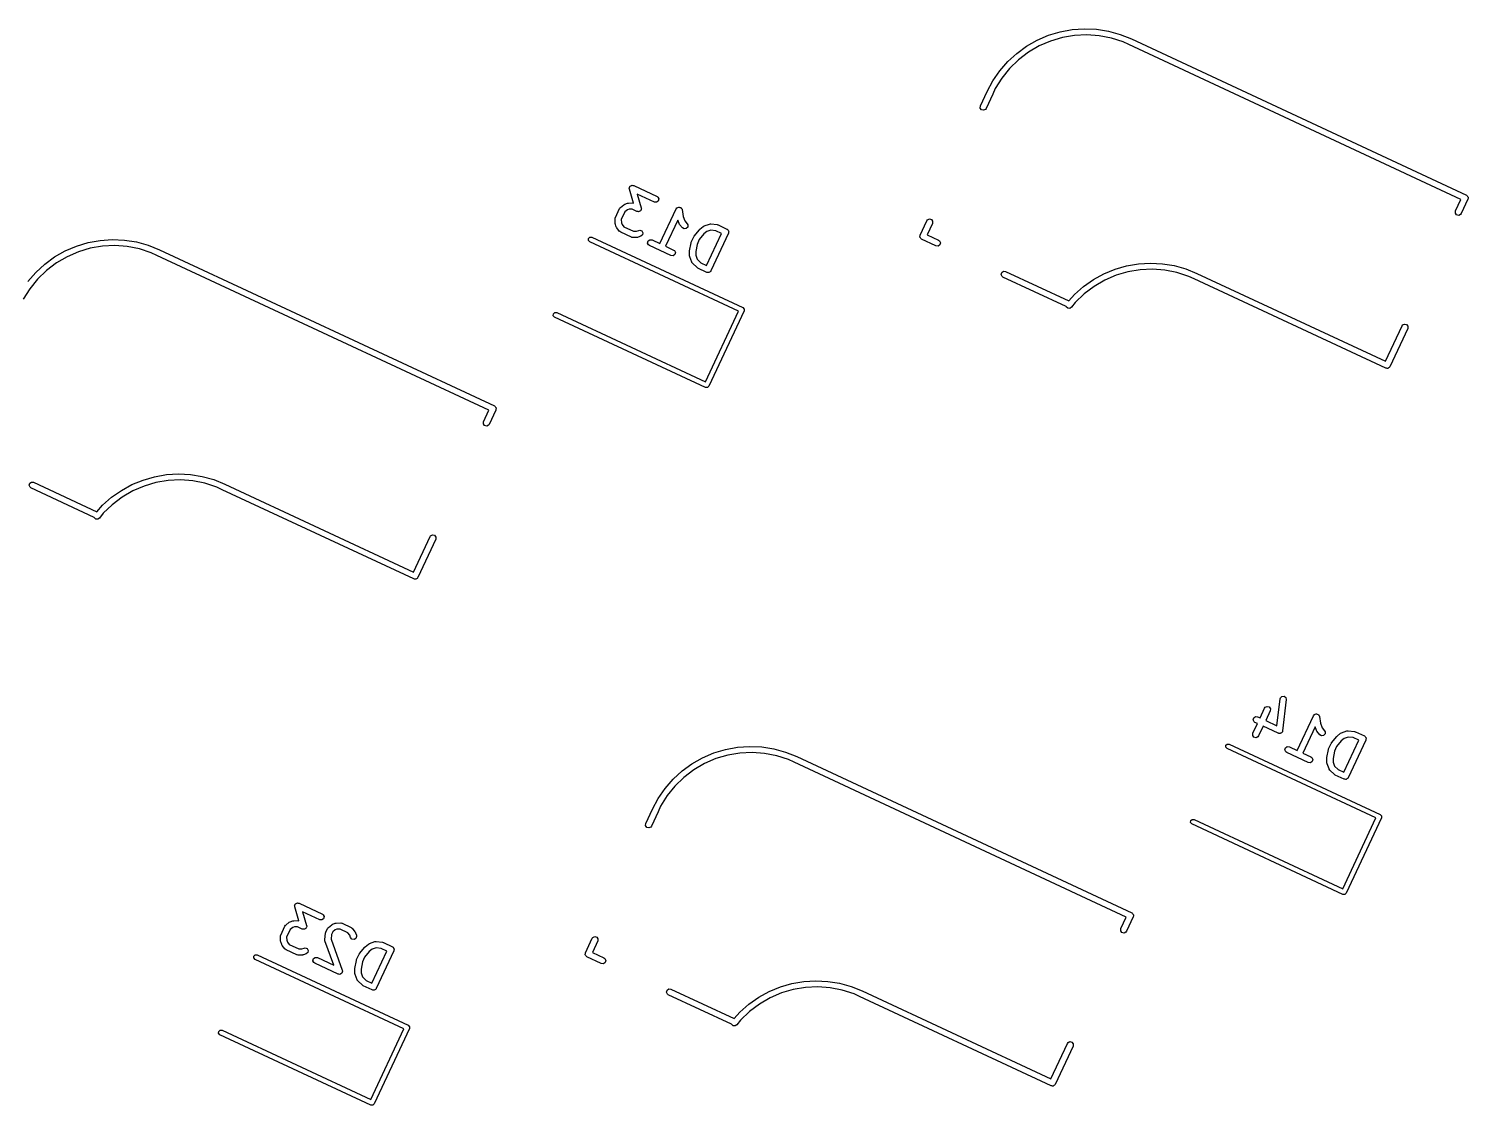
# Model space of a CAD drawing. Extents: x 22 to 260, y -160 to -44.
# Drawn here: x 65.48 to 100.11, y -106.81 to -80.92 of the extents above; entities that cross this region are included whole.
import ezdxf

# ---------------------------------------------------------------- set-up
doc = ezdxf.new("R2010")
doc.units = 0
doc.layers.add('BLACK', color=7, linetype='CONTINUOUS')

msp = doc.modelspace()

# ---------------------------------------------------------------- linework, layer by layer
at = {"layer": 'BLACK', "linetype": 'CONTINUOUS'}
for p, q in [((90.0061, -81.0738), (90.2869, -80.9891)), ((90.2869, -80.9891), (90.5753, -80.9364)), ((90.5753, -80.9364), (90.8679, -80.9163)), ((90.8679, -80.9163), (91.1609, -80.9291)), ((91.1609, -80.9291), (91.4506, -80.9746)), ((91.4506, -80.9746), (91.7334, -81.0523)), ((89.2447, -81.5071), (89.4817, -81.3345)), ((89.4817, -81.3345), (89.7366, -81.1894)), ((89.7823, -81.3293), (89.5251, -81.4801)), ((89.7366, -81.1894), (90.0061, -81.0738)), ((90.0559, -81.2105), (89.7823, -81.3293)), ((90.3418, -81.1257), (90.0559, -81.2105)), ((90.6358, -81.0758), (90.3418, -81.1257)), ((90.9337, -81.0618), (90.6358, -81.0758)), ((91.2311, -81.0838), (90.9337, -81.0618)), ((91.5236, -81.1415), (91.2311, -81.0838)), ((91.8071, -81.2341), (91.5236, -81.1415)), ((91.7334, -81.0523), (92.0057, -81.1611)), ((91.9422, -81.2971), (91.8071, -81.2341)), ((91.9423, -81.2971), (91.9422, -81.2971)), ((99.9314, -85.0225), (91.9423, -81.2971)), ((91.9423, -81.2971), (91.9423, -81.2971)), ((91.9423, -81.2971), (91.9423, -81.2971)), ((92.0057, -81.1611), (92.0057, -81.1611)), ((92.0057, -81.1611), (92.0057, -81.1611)), ((92.0057, -81.1611), (100.063, -84.9182)), ((88.8358, -81.9263), (89.0285, -81.7052)), ((89.0285, -81.7052), (89.2447, -81.5071)), ((89.2879, -81.6609), (89.0742, -81.8689)), ((89.5251, -81.4801), (89.2879, -81.6609)), ((88.6691, -82.1676), (88.8358, -81.9263)), ((89.0742, -81.8689), (88.8872, -82.1011)), ((88.5305, -82.426), (88.6691, -82.1676)), ((88.7295, -82.3542), (88.6665, -82.4894)), ((88.8872, -82.1011), (88.7295, -82.3542)), ((88.3695, -82.7713), (88.5305, -82.426)), ((88.6665, -82.4894), (88.5054, -82.8347)), ((88.5305, -82.426), (88.5305, -82.426)), ((88.6665, -82.4894), (88.6665, -82.4894)), ((88.365, -82.8224), (88.3695, -82.7713)), ((88.3944, -82.8644), (88.365, -82.8224)), ((88.444, -82.8777), (88.3944, -82.8644)), ((88.4905, -82.856), (88.444, -82.8777)), ((88.5054, -82.8347), (88.4905, -82.856)), ((79.9236, -84.7511), (79.9318, -84.7326)), ((79.9246, -84.7597), (79.9236, -84.7511)), ((79.9237, -84.7627), (79.9246, -84.7597)), ((79.9252, -84.7658), (79.9237, -84.7627)), ((79.9264, -84.777), (79.9252, -84.7658)), ((80.0228, -85.1091), (79.9264, -84.777)), ((79.9318, -84.7326), (79.937, -84.7131)), ((79.937, -84.7131), (79.9419, -84.7097)), ((79.9419, -84.7097), (79.9443, -84.7042)), ((79.9443, -84.7042), (79.9625, -84.6953)), ((79.9625, -84.6953), (79.9791, -84.6837)), ((79.9791, -84.6837), (79.985, -84.6842)), ((79.985, -84.6842), (79.9904, -84.6816)), ((79.9904, -84.6816), (80.01, -84.6864)), ((80.01, -84.6864), (80.0302, -84.6882)), ((80.0302, -84.6882), (80.5912, -84.9498)), ((79.7103, -85.2153), (79.7938, -85.1491)), ((79.7938, -85.1491), (79.8135, -85.1384)), ((79.8135, -85.1384), (79.8147, -85.1373)), ((79.8147, -85.1373), (79.878, -85.1143)), ((79.878, -85.1143), (79.9001, -85.1104)), ((79.9001, -85.1104), (79.9016, -85.1098)), ((79.9016, -85.1098), (80.008, -85.1069)), ((80.008, -85.1069), (80.0228, -85.1091)), ((80.5278, -85.0857), (80.1166, -84.8939)), ((80.1166, -84.8939), (80.2116, -85.2214)), ((80.5789, -85.0902), (80.5278, -85.0857)), ((80.6209, -85.0608), (80.5789, -85.0902)), ((80.5912, -84.9498), (80.6125, -84.9647)), ((80.6125, -84.9647), (80.6342, -85.0112)), ((80.6342, -85.0112), (80.6209, -85.0608)), ((99.802, -85.2998), (99.9314, -85.0225)), ((100.099, -85.0179), (99.938, -85.3632)), ((100.063, -84.9182), (100.071, -84.9239)), ((100.071, -84.9239), (100.074, -84.9248)), ((100.074, -84.9248), (100.076, -84.9275)), ((100.076, -84.9275), (100.084, -84.9332)), ((100.084, -84.9332), (100.092, -84.9508)), ((100.092, -84.9508), (100.103, -84.9668)), ((100.101, -84.9985), (100.099, -85.0179)), ((100.106, -84.9797), (100.101, -84.9985)), ((100.103, -84.9668), (100.103, -84.9735)), ((100.103, -84.9735), (100.106, -84.9797)), ((79.5814, -85.4919), (79.5852, -85.4661)), ((79.5843, -85.5983), (79.5814, -85.4919)), ((79.5852, -85.4661), (79.588, -85.4626)), ((79.588, -85.4626), (79.5884, -85.4581)), ((79.5884, -85.4581), (79.689, -85.2423)), ((79.689, -85.2423), (79.7039, -85.221)), ((79.7039, -85.221), (79.708, -85.2191)), ((79.708, -85.2191), (79.7103, -85.2153)), ((79.8175, -85.3218), (79.7318, -85.5055)), ((79.7318, -85.5055), (79.7339, -85.582)), ((79.8775, -85.2741), (79.8175, -85.3218)), ((79.9179, -85.2594), (79.8775, -85.2741)), ((79.9944, -85.2573), (79.9179, -85.2594)), ((80.1079, -85.3102), (79.9944, -85.2573)), ((80.128, -85.312), (80.1079, -85.3102)), ((80.1476, -85.3168), (80.128, -85.312)), ((80.153, -85.3142), (80.1476, -85.3168)), ((80.159, -85.3147), (80.153, -85.3142)), ((80.1755, -85.3031), (80.159, -85.3147)), ((80.1937, -85.2942), (80.1755, -85.3031)), ((80.1961, -85.2887), (80.1937, -85.2942)), ((80.201, -85.2853), (80.1961, -85.2887)), ((80.2062, -85.2657), (80.201, -85.2853)), ((80.2144, -85.2472), (80.2062, -85.2657)), ((80.2116, -85.2214), (80.2128, -85.2326)), ((80.2128, -85.2326), (80.2143, -85.2357)), ((80.2143, -85.2357), (80.2135, -85.2387)), ((80.2135, -85.2387), (80.2144, -85.2472)), ((80.6617, -86.086), (81.0526, -85.2477)), ((81.0919, -85.5183), (80.7976, -86.1494)), ((81.0526, -85.2477), (81.0675, -85.2263)), ((81.0675, -85.2263), (81.0714, -85.2245)), ((81.0714, -85.2245), (81.0737, -85.2208)), ((81.0737, -85.2208), (81.0943, -85.2139)), ((81.1221, -85.6013), (81.0919, -85.5183)), ((81.0943, -85.2139), (81.114, -85.2047)), ((81.114, -85.2047), (81.1182, -85.2058)), ((81.1182, -85.2058), (81.1223, -85.2044)), ((81.1223, -85.2044), (81.1426, -85.2123)), ((81.1426, -85.2123), (81.1636, -85.2179)), ((81.1636, -85.2179), (81.166, -85.2215)), ((81.166, -85.2215), (81.1701, -85.223)), ((81.1701, -85.223), (81.1805, -85.2421)), ((81.1805, -85.2421), (81.193, -85.26)), ((81.193, -85.26), (81.1926, -85.2643)), ((81.1926, -85.2643), (81.1947, -85.268)), ((81.1947, -85.268), (81.2195, -85.4304)), ((81.2195, -85.4304), (81.2589, -85.5386)), ((87.0814, -85.5337), (87.0963, -85.5124)), ((87.0963, -85.5124), (87.1428, -85.4907)), ((87.1428, -85.4907), (87.1923, -85.504)), ((87.1923, -85.504), (87.2218, -85.546)), ((99.7976, -85.3509), (99.802, -85.2998)), ((99.827, -85.3929), (99.7976, -85.3509)), ((99.8766, -85.4062), (99.827, -85.3929)), ((99.923, -85.3845), (99.8766, -85.4062)), ((99.938, -85.3632), (99.923, -85.3845)), ((79.5849, -85.5998), (79.5843, -85.5983)), ((79.5888, -85.6219), (79.5849, -85.5998)), ((79.6118, -85.6852), (79.5888, -85.6219)), ((79.6129, -85.6864), (79.6118, -85.6852)), ((79.6235, -85.7061), (79.6129, -85.6864)), ((79.6897, -85.7896), (79.6235, -85.7061)), ((79.6935, -85.7919), (79.6897, -85.7896)), ((79.6954, -85.796), (79.6935, -85.7919)), ((79.7168, -85.8109), (79.6954, -85.796)), ((79.9757, -85.9317), (79.7168, -85.8109)), ((79.7339, -85.582), (79.7486, -85.6224)), ((79.7486, -85.6224), (79.7962, -85.6824)), ((79.7962, -85.6824), (80.0231, -85.7882)), ((80.0231, -85.7882), (80.0996, -85.7861)), ((80.0996, -85.7861), (80.1515, -85.7673)), ((80.1515, -85.7673), (80.1771, -85.7627)), ((80.1771, -85.7627), (80.2254, -85.7803)), ((80.2421, -85.8752), (80.2028, -85.9082)), ((80.2254, -85.7803), (80.251, -85.8247)), ((80.251, -85.8247), (80.2421, -85.8752)), ((81.1231, -85.6026), (81.1221, -85.6013)), ((81.1338, -85.6223), (81.1231, -85.6026)), ((81.2, -85.7057), (81.1338, -85.6223)), ((81.2437, -85.7325), (81.2, -85.7057)), ((81.2945, -85.725), (81.2437, -85.7325)), ((81.2589, -85.5386), (81.3175, -85.6124)), ((81.3285, -85.6866), (81.2945, -85.725)), ((81.3175, -85.6124), (81.3299, -85.6353)), ((81.3299, -85.6353), (81.3285, -85.6866)), ((81.4854, -85.9023), (81.609, -85.7498)), ((81.7204, -85.8507), (81.6077, -85.9896)), ((81.609, -85.7498), (81.6188, -85.7413)), ((81.6188, -85.7413), (81.6207, -85.7383)), ((81.6207, -85.7383), (81.7041, -85.6721)), ((81.7041, -85.6721), (81.7238, -85.6614)), ((81.7878, -85.7971), (81.7204, -85.8507)), ((81.7238, -85.6614), (81.7251, -85.6604)), ((81.7251, -85.6604), (81.8516, -85.6143)), ((81.7838, -86.6092), (82.143, -85.8389)), ((81.8863, -85.7613), (81.7878, -85.7971)), ((81.8516, -85.6143), (81.8773, -85.6098)), ((81.8773, -85.6098), (81.8815, -85.6113)), ((81.8815, -85.6113), (81.8858, -85.6103)), ((81.8858, -85.6103), (82.0354, -85.6275)), ((82.0062, -85.7751), (81.8863, -85.7613)), ((82.3106, -85.8343), (81.888, -86.7406)), ((82.143, -85.8389), (82.0062, -85.7751)), ((82.0354, -85.6275), (82.0569, -85.6339)), ((82.0569, -85.6339), (82.0586, -85.634)), ((82.0586, -85.634), (82.2743, -85.7346)), ((82.2743, -85.7346), (82.2825, -85.7403)), ((82.2825, -85.7403), (82.2857, -85.7412)), ((82.2857, -85.7412), (82.2876, -85.7439)), ((82.2876, -85.7439), (82.2957, -85.7496)), ((82.2957, -85.7496), (82.3039, -85.7672)), ((82.3039, -85.7672), (82.3151, -85.7832)), ((82.3123, -85.8149), (82.3106, -85.8343)), ((82.3174, -85.7961), (82.3123, -85.8149)), ((82.3151, -85.7832), (82.3145, -85.7899)), ((82.3145, -85.7899), (82.3174, -85.7961)), ((86.9186, -85.8984), (86.9203, -85.879)), ((86.9203, -85.879), (87.0814, -85.5337)), ((87.2173, -85.5971), (87.088, -85.8744)), ((87.088, -85.8744), (87.3653, -86.0038)), ((87.2218, -85.546), (87.2173, -85.5971)), ((66.3528, -86.2601), (66.6223, -86.1445)), ((66.6223, -86.1445), (66.903, -86.0598)), ((66.9579, -86.1963), (66.6721, -86.2812)), ((66.903, -86.0598), (67.1915, -86.0071)), ((67.252, -86.1465), (66.9579, -86.1963)), ((67.1915, -86.0071), (67.4841, -85.987)), ((67.5498, -86.1325), (67.252, -86.1465)), ((67.4841, -85.987), (67.7771, -85.9998)), ((67.8472, -86.1545), (67.5498, -86.1325)), ((67.7771, -85.9998), (68.0667, -86.0453)), ((68.1398, -86.2122), (67.8472, -86.1545)), ((68.0667, -86.0453), (68.3495, -86.1229)), ((68.4233, -86.3047), (68.1398, -86.2122)), ((68.3495, -86.1229), (68.6218, -86.2318)), ((78.9406, -86.006), (78.9426, -85.9601)), ((78.9716, -86.0398), (78.9406, -86.006)), ((78.9426, -85.9601), (78.9765, -85.9291)), ((82.5516, -87.7092), (78.9716, -86.0398)), ((78.9765, -85.9291), (79.0224, -85.9311)), ((79.0224, -85.9311), (82.6567, -87.6258)), ((79.9802, -85.932), (79.9757, -85.9317)), ((79.9837, -85.9348), (79.9802, -85.932)), ((80.0095, -85.9387), (79.9837, -85.9348)), ((80.1159, -85.9357), (80.0095, -85.9387)), ((80.1174, -85.9351), (80.1159, -85.9357)), ((80.1395, -85.9312), (80.1174, -85.9351)), ((80.2028, -85.9082), (80.1395, -85.9312)), ((80.3643, -86.0715), (80.3776, -86.0219)), ((80.386, -86.118), (80.3643, -86.0715)), ((80.3776, -86.0219), (80.4196, -85.9925)), ((80.4073, -86.1329), (80.386, -86.118)), ((80.9252, -86.3744), (80.4073, -86.1329)), ((80.4196, -85.9925), (80.4707, -85.997)), ((80.4707, -85.997), (80.6617, -86.086)), ((80.7976, -86.1494), (80.9886, -86.2385)), ((81.3723, -86.2575), (81.4096, -86.0647)), ((81.4096, -86.0647), (81.415, -86.0508)), ((81.415, -86.0508), (81.4153, -86.0473)), ((81.4153, -86.0473), (81.4757, -85.9178)), ((81.4757, -85.9178), (81.4843, -85.9056)), ((81.4843, -85.9056), (81.4854, -85.9023)), ((81.5551, -86.1023), (81.5211, -86.2779)), ((81.6077, -85.9896), (81.5551, -86.1023)), ((86.9136, -85.9173), (86.9186, -85.8984)), ((86.9165, -85.9234), (86.9136, -85.9173)), ((86.9159, -85.9301), (86.9165, -85.9234)), ((86.927, -85.9461), (86.9159, -85.9301)), ((86.9353, -85.9638), (86.927, -85.9461)), ((86.9434, -85.9694), (86.9353, -85.9638)), ((86.9453, -85.9722), (86.9434, -85.9694)), ((86.9485, -85.973), (86.9453, -85.9722)), ((86.9566, -85.9787), (86.9485, -85.973)), ((87.3019, -86.1397), (86.9566, -85.9787)), ((87.353, -86.1442), (87.3019, -86.1397)), ((87.395, -86.1148), (87.353, -86.1442)), ((87.3653, -86.0038), (87.3866, -86.0187)), ((87.3866, -86.0187), (87.4083, -86.0652)), ((87.4083, -86.0652), (87.395, -86.1148)), ((65.8609, -86.5778), (66.0979, -86.4051)), ((66.1413, -86.5508), (65.9041, -86.7315)), ((66.0979, -86.4051), (66.3528, -86.2601)), ((66.3985, -86.3999), (66.1413, -86.5508)), ((66.6721, -86.2812), (66.3985, -86.3999)), ((68.5583, -86.3677), (68.4233, -86.3047)), ((68.5584, -86.3677), (68.5583, -86.3677)), ((76.5475, -90.0931), (68.5584, -86.3677)), ((68.6218, -86.2318), (68.6218, -86.2318)), ((68.6218, -86.2318), (76.6789, -89.9889)), ((80.9763, -86.3789), (80.9252, -86.3744)), ((81.0183, -86.3494), (80.9763, -86.3789)), ((80.9886, -86.2385), (81.0099, -86.2534)), ((81.0099, -86.2534), (81.0316, -86.2999)), ((81.0316, -86.2999), (81.0183, -86.3494)), ((81.371, -86.2738), (81.3729, -86.261)), ((81.3739, -86.3802), (81.371, -86.2738)), ((81.3729, -86.261), (81.3723, -86.2575)), ((81.3745, -86.3818), (81.3739, -86.3802)), ((81.3784, -86.4038), (81.3745, -86.3818)), ((81.4244, -86.5304), (81.3784, -86.4038)), ((81.4273, -86.5338), (81.4244, -86.5304)), ((81.4278, -86.5383), (81.4273, -86.5338)), ((81.4433, -86.5592), (81.4278, -86.5383)), ((81.5527, -86.6628), (81.4433, -86.5592)), ((81.5211, -86.2779), (81.5235, -86.364)), ((81.5235, -86.364), (81.5593, -86.4625)), ((81.5593, -86.4625), (81.647, -86.5455)), ((81.647, -86.5455), (81.7838, -86.6092)), ((92.1721, -86.5725), (92.4603, -86.5549)), ((92.4603, -86.5549), (92.7488, -86.5692)), ((92.7488, -86.5692), (93.0338, -86.6153)), ((65.452, -86.997), (65.6447, -86.7759)), ((65.6447, -86.7759), (65.8609, -86.5778)), ((65.9041, -86.7315), (65.6904, -86.9395)), ((81.5542, -86.6634), (81.5527, -86.6628)), ((81.5726, -86.6763), (81.5542, -86.6634)), ((81.7883, -86.7769), (81.5726, -86.6763)), ((81.8077, -86.7786), (81.7883, -86.7769)), ((81.8266, -86.7836), (81.8077, -86.7786)), ((81.8327, -86.7808), (81.8266, -86.7836)), ((81.8394, -86.7814), (81.8327, -86.7808)), ((81.8554, -86.7702), (81.8394, -86.7814)), ((81.8731, -86.7619), (81.8554, -86.7702)), ((81.8787, -86.7538), (81.8731, -86.7619)), ((81.8815, -86.7519), (81.8787, -86.7538)), ((81.8823, -86.7487), (81.8815, -86.7519)), ((81.888, -86.7406), (81.8823, -86.7487)), ((88.8703, -86.8297), (88.8836, -86.7801)), ((88.892, -86.8762), (88.8703, -86.8297)), ((88.8836, -86.7801), (88.9256, -86.7507)), ((88.9133, -86.8911), (88.892, -86.8762)), ((90.4366, -87.6014), (88.9133, -86.8911)), ((88.9256, -86.7507), (88.9767, -86.7552)), ((88.9767, -86.7552), (90.4971, -87.4641)), ((91.0903, -86.9516), (91.3434, -86.8124)), ((91.3434, -86.8124), (91.6102, -86.702)), ((91.6349, -86.8476), (91.3618, -86.9655)), ((91.6102, -86.702), (91.8876, -86.6217)), ((91.9202, -86.7635), (91.6349, -86.8476)), ((91.8876, -86.6217), (92.1721, -86.5725)), ((92.2136, -86.7142), (91.9202, -86.7635)), ((92.5108, -86.7006), (92.2136, -86.7142)), ((92.8074, -86.7228), (92.5108, -86.7006)), ((93.0992, -86.7806), (92.8074, -86.7228)), ((93.0338, -86.6153), (93.3121, -86.6925)), ((93.382, -86.8729), (93.0992, -86.7806)), ((93.3121, -86.6925), (93.5801, -86.7999)), ((93.5167, -86.9358), (93.382, -86.8729)), ((93.5801, -86.7999), (93.5801, -86.7999)), ((93.5801, -86.7999), (98.1162, -88.9151)), ((65.5033, -87.1718), (65.3456, -87.4249)), ((65.6904, -86.9395), (65.5033, -87.1718)), ((90.6378, -87.309), (90.8542, -87.1178)), ((90.8542, -87.1178), (91.0903, -86.9516)), ((91.1048, -87.1153), (90.8677, -87.295)), ((91.3618, -86.9655), (91.1048, -87.1153)), ((93.5168, -86.9358), (93.5167, -86.9358)), ((98.1208, -89.0827), (93.5168, -86.9358)), ((90.4391, -87.6109), (90.4366, -87.6014)), ((90.4971, -87.4641), (90.6378, -87.309)), ((90.654, -87.5018), (90.5603, -87.6174)), ((90.8677, -87.295), (90.654, -87.5018)), ((78.0954, -87.8186), (78.0974, -87.7727)), ((78.1264, -87.8524), (78.0954, -87.8186)), ((78.0974, -87.7727), (78.1312, -87.7417)), ((81.7607, -89.5471), (78.1264, -87.8524)), ((78.1312, -87.7417), (78.1771, -87.7437)), ((78.1771, -87.7437), (81.757, -89.413)), ((81.757, -89.413), (82.5516, -87.7092)), ((82.6857, -87.7055), (81.8404, -89.5181)), ((82.6567, -87.6258), (82.6567, -87.6258)), ((82.6567, -87.6258), (82.6877, -87.6596)), ((82.6877, -87.6596), (82.6857, -87.7055)), ((90.4751, -87.6401), (90.4391, -87.6109)), ((90.5214, -87.6426), (90.4751, -87.6401)), ((90.5603, -87.6174), (90.5214, -87.6426)), ((90.5603, -87.6174), (90.5603, -87.6174)), ((98.1162, -88.9151), (98.5139, -88.0622)), ((98.6498, -88.1256), (98.2205, -89.0464)), ((98.5139, -88.0622), (98.5288, -88.0409)), ((98.5288, -88.0409), (98.5753, -88.0192)), ((98.5753, -88.0192), (98.6249, -88.0325)), ((98.6249, -88.0325), (98.6543, -88.0745)), ((98.6543, -88.0745), (98.6498, -88.1256)), ((98.1402, -89.0844), (98.1208, -89.0827)), ((98.159, -89.0894), (98.1402, -89.0844)), ((98.1652, -89.0866), (98.159, -89.0894)), ((98.1719, -89.0872), (98.1652, -89.0866)), ((98.1879, -89.076), (98.1719, -89.0872)), ((98.2055, -89.0678), (98.1879, -89.076)), ((98.2112, -89.0597), (98.2055, -89.0678)), ((98.2139, -89.0577), (98.2112, -89.0597)), ((98.2148, -89.0545), (98.2139, -89.0577)), ((98.2205, -89.0464), (98.2148, -89.0545)), ((81.8066, -89.5491), (81.7607, -89.5471)), ((81.8404, -89.5181), (81.8066, -89.5491)), ((81.8404, -89.5181), (81.8404, -89.5181)), ((76.6789, -89.9889), (76.687, -89.9945)), ((76.687, -89.9945), (76.6902, -89.9954)), ((76.6902, -89.9954), (76.6921, -89.9981)), ((76.6921, -89.9981), (76.7002, -90.0038)), ((76.7002, -90.0038), (76.7085, -90.0215)), ((76.7085, -90.0215), (76.7196, -90.0374)), ((76.4137, -90.4216), (76.4182, -90.3704)), ((76.4182, -90.3704), (76.5475, -90.0931)), ((76.7152, -90.0885), (76.5542, -90.4338)), ((76.7169, -90.0691), (76.7152, -90.0885)), ((76.7219, -90.0503), (76.7169, -90.0691)), ((76.7196, -90.0374), (76.7191, -90.0442)), ((76.7191, -90.0442), (76.7219, -90.0503)), ((76.4432, -90.4636), (76.4137, -90.4216)), ((76.4927, -90.4769), (76.4432, -90.4636)), ((76.5392, -90.4552), (76.4927, -90.4769)), ((76.5542, -90.4338), (76.5392, -90.4552)), ((68.2263, -91.7726), (68.5037, -91.6923)), ((68.5037, -91.6923), (68.7883, -91.6431)), ((68.7883, -91.6431), (69.0765, -91.6255)), ((69.0765, -91.6255), (69.3649, -91.6398)), ((69.3649, -91.6398), (69.65, -91.6859)), ((69.65, -91.6859), (69.9283, -91.7631)), ((69.9283, -91.7631), (70.1963, -91.8705)), ((65.4865, -91.9003), (65.4998, -91.8508)), ((65.5082, -91.9468), (65.4865, -91.9003)), ((65.4998, -91.8508), (65.5418, -91.8214)), ((65.5295, -91.9618), (65.5082, -91.9468)), ((67.0528, -92.6721), (65.5295, -91.9618)), ((65.5418, -91.8214), (65.5929, -91.8258)), ((65.5929, -91.8258), (67.1133, -92.5348)), ((67.4703, -92.1884), (67.7065, -92.0222)), ((67.7065, -92.0222), (67.9595, -91.883)), ((67.978, -92.0361), (67.721, -92.186)), ((67.9595, -91.883), (68.2263, -91.7726)), ((68.2511, -91.9183), (67.978, -92.0361)), ((68.5364, -91.8341), (68.2511, -91.9183)), ((68.8298, -91.7848), (68.5364, -91.8341)), ((69.1269, -91.7712), (68.8298, -91.7848)), ((69.4236, -91.7934), (69.1269, -91.7712)), ((69.7154, -91.8512), (69.4236, -91.7934)), ((69.9981, -91.9435), (69.7154, -91.8512)), ((70.1328, -92.0063), (69.9981, -91.9435)), ((70.1329, -92.0064), (70.1328, -92.0063)), ((74.737, -94.1533), (70.1329, -92.0064)), ((70.1963, -91.8705), (70.1963, -91.8705)), ((70.1963, -91.8705), (74.7324, -93.9857)), ((67.1133, -92.5348), (67.254, -92.3796)), ((67.254, -92.3796), (67.4703, -92.1884)), ((67.4839, -92.3656), (67.2701, -92.5725)), ((67.721, -92.186), (67.4839, -92.3656)), ((67.0553, -92.6816), (67.0528, -92.6721)), ((67.0913, -92.7108), (67.0553, -92.6816)), ((67.1376, -92.7132), (67.0913, -92.7108)), ((67.1765, -92.688), (67.1376, -92.7132)), ((67.2701, -92.5725), (67.1765, -92.688)), ((67.1765, -92.688), (67.1765, -92.688)), ((74.7324, -93.9857), (75.1301, -93.1329)), ((75.1301, -93.1329), (75.145, -93.1115)), ((75.145, -93.1115), (75.1915, -93.0899)), ((75.1915, -93.0899), (75.2411, -93.1031)), ((75.2411, -93.1031), (75.2705, -93.1452)), ((75.2705, -93.1452), (75.266, -93.1963)), ((75.266, -93.1963), (74.8366, -94.1171)), ((74.7564, -94.155), (74.737, -94.1533)), ((74.7752, -94.1601), (74.7564, -94.155)), ((74.7813, -94.1572), (74.7752, -94.1601)), ((74.7881, -94.1578), (74.7813, -94.1572)), ((74.804, -94.1466), (74.7881, -94.1578)), ((74.8217, -94.1384), (74.804, -94.1466)), ((74.8274, -94.1303), (74.8217, -94.1384)), ((74.8301, -94.1284), (74.8274, -94.1303)), ((74.831, -94.1252), (74.8301, -94.1284)), ((74.8366, -94.1171), (74.831, -94.1252)), ((95.0997, -97.4954), (95.2089, -97.2613)), ((95.2089, -97.2613), (95.2238, -97.24)), ((95.2238, -97.24), (95.2703, -97.2183)), ((95.2703, -97.2183), (95.3199, -97.2316)), ((95.3199, -97.2316), (95.3493, -97.2736)), ((95.3493, -97.2736), (95.3448, -97.3247)), ((95.5049, -97.6844), (95.5791, -97.0398)), ((95.5791, -97.0398), (95.5866, -97.0148)), ((95.5866, -97.0148), (95.6238, -96.9795)), ((95.6238, -96.9795), (95.675, -96.9765)), ((95.7282, -97.0569), (95.6421, -97.8049)), ((95.675, -96.9765), (95.7162, -97.007)), ((95.7162, -97.007), (95.7282, -97.0569)), ((94.9271, -97.8655), (95.0363, -97.6314)), ((94.9318, -97.5413), (94.9451, -97.4917)), ((94.9535, -97.5878), (94.9318, -97.5413)), ((94.9451, -97.4917), (94.9871, -97.4623)), ((94.9748, -97.6027), (94.9535, -97.5878)), ((95.0363, -97.6314), (94.9748, -97.6027)), ((94.9871, -97.4623), (95.0382, -97.4667)), ((95.0382, -97.4667), (95.0997, -97.4954)), ((95.3448, -97.3247), (95.2357, -97.5588)), ((95.2357, -97.5588), (95.5049, -97.6844)), ((95.9946, -98.2805), (96.3855, -97.4422)), ((96.3855, -97.4422), (96.4005, -97.4209)), ((96.4005, -97.4209), (96.4044, -97.419)), ((96.4044, -97.419), (96.4066, -97.4153)), ((96.4066, -97.4153), (96.4272, -97.4084)), ((96.4272, -97.4084), (96.447, -97.3992)), ((96.447, -97.3992), (96.4511, -97.4003)), ((96.4511, -97.4003), (96.4552, -97.3989)), ((96.4552, -97.3989), (96.4755, -97.4068)), ((96.4755, -97.4068), (96.4965, -97.4124)), ((96.4965, -97.4124), (96.499, -97.416)), ((96.499, -97.416), (96.503, -97.4175)), ((96.503, -97.4175), (96.5135, -97.4366)), ((96.5135, -97.4366), (96.526, -97.4545)), ((96.526, -97.4545), (96.5256, -97.4588)), ((96.5256, -97.4588), (96.5276, -97.4626)), ((96.5276, -97.4626), (96.5525, -97.6249)), ((96.5525, -97.6249), (96.5918, -97.7331)), ((94.9227, -97.9166), (94.9271, -97.8655)), ((94.9521, -97.9586), (94.9227, -97.9166)), ((95.0016, -97.9719), (94.9521, -97.9586)), ((95.0481, -97.9502), (95.0016, -97.9719)), ((95.0631, -97.9289), (95.0481, -97.9502)), ((95.1723, -97.6948), (95.0631, -97.9289)), ((95.5359, -97.8643), (95.1723, -97.6948)), ((95.5416, -97.8648), (95.5359, -97.8643)), ((95.5462, -97.8682), (95.5416, -97.8648)), ((95.5666, -97.867), (95.5462, -97.8682)), ((95.587, -97.8688), (95.5666, -97.867)), ((95.5917, -97.8655), (95.587, -97.8688)), ((95.5974, -97.8652), (95.5917, -97.8655)), ((95.6122, -97.8511), (95.5974, -97.8652)), ((95.629, -97.8394), (95.6122, -97.8511)), ((95.6305, -97.8338), (95.629, -97.8394)), ((95.6346, -97.8299), (95.6305, -97.8338)), ((95.6421, -97.8049), (95.6346, -97.8299)), ((96.4248, -97.7128), (96.1306, -98.3439)), ((96.455, -97.7958), (96.4248, -97.7128)), ((96.4561, -97.7971), (96.455, -97.7958)), ((96.4668, -97.8168), (96.4561, -97.7971)), ((96.533, -97.9002), (96.4668, -97.8168)), ((96.5767, -97.9271), (96.533, -97.9002)), ((96.6274, -97.9195), (96.5767, -97.9271)), ((96.5918, -97.7331), (96.6505, -97.807)), ((96.6615, -97.8811), (96.6274, -97.9195)), ((96.6505, -97.807), (96.6629, -97.8299)), ((96.6629, -97.8299), (96.6615, -97.8811)), ((96.8183, -98.0968), (96.942, -97.9443)), ((96.942, -97.9443), (96.9518, -97.9358)), ((96.9518, -97.9358), (96.9536, -97.9328)), ((96.9536, -97.9328), (97.037, -97.8666)), ((97.037, -97.8666), (97.0567, -97.8559)), ((97.1207, -97.9917), (97.0533, -98.0452)), ((97.0567, -97.8559), (97.058, -97.8549)), ((97.058, -97.8549), (97.1846, -97.8088)), ((97.2192, -97.9558), (97.1207, -97.9917)), ((97.1846, -97.8088), (97.2102, -97.8043)), ((97.2102, -97.8043), (97.2144, -97.8058)), ((97.2144, -97.8058), (97.2188, -97.8048)), ((97.2188, -97.8048), (97.3684, -97.822)), ((97.3392, -97.9696), (97.2192, -97.9558)), ((97.4759, -98.0334), (97.3392, -97.9696)), ((97.3684, -97.822), (97.3899, -97.8284)), ((97.3899, -97.8284), (97.3915, -97.8285)), ((97.3915, -97.8285), (97.6073, -97.9292)), ((97.6073, -97.9292), (97.6154, -97.9348)), ((97.6154, -97.9348), (97.6186, -97.9357)), ((97.6186, -97.9357), (97.6205, -97.9384)), ((97.6205, -97.9384), (97.6286, -97.9441)), ((97.6286, -97.9441), (97.6369, -97.9618)), ((97.6369, -97.9618), (97.648, -97.9777)), ((97.6503, -97.9906), (97.6453, -98.0094)), ((97.648, -97.9777), (97.6475, -97.9845)), ((97.6475, -97.9845), (97.6503, -97.9906)), ((81.6857, -98.4546), (81.9552, -98.339)), ((81.9552, -98.339), (82.236, -98.2543)), ((82.236, -98.2543), (82.5245, -98.2016)), ((82.5849, -98.341), (82.2909, -98.3909)), ((82.5245, -98.2016), (82.817, -98.1815)), ((82.8828, -98.327), (82.5849, -98.341)), ((82.817, -98.1815), (83.11, -98.1943)), ((83.1802, -98.349), (82.8828, -98.327)), ((83.11, -98.1943), (83.3997, -98.2398)), ((83.3997, -98.2398), (83.6825, -98.3175)), ((83.6825, -98.3175), (83.9546, -98.4263)), ((94.2736, -98.2005), (94.2756, -98.1546)), ((94.3046, -98.2343), (94.2736, -98.2005)), ((94.2756, -98.1546), (94.3094, -98.1236)), ((97.8845, -99.9037), (94.3046, -98.2343)), ((94.3094, -98.1236), (94.3553, -98.1256)), ((94.3553, -98.1256), (97.9896, -99.8203)), ((95.6972, -98.266), (95.7105, -98.2164)), ((95.7189, -98.3125), (95.6972, -98.266)), ((95.7105, -98.2164), (95.7525, -98.187)), ((95.7403, -98.3274), (95.7189, -98.3125)), ((96.2581, -98.5689), (95.7403, -98.3274)), ((95.7525, -98.187), (95.8036, -98.1915)), ((95.8036, -98.1915), (95.9946, -98.2805)), ((96.1306, -98.3439), (96.3215, -98.433)), ((96.7052, -98.452), (96.7426, -98.2593)), ((96.7426, -98.2593), (96.7479, -98.2453)), ((96.7479, -98.2453), (96.7482, -98.2418)), ((96.7482, -98.2418), (96.8086, -98.1124)), ((96.8086, -98.1124), (96.8172, -98.1001)), ((96.8172, -98.1001), (96.8183, -98.0968)), ((96.8881, -98.2968), (96.8541, -98.4725)), ((96.9407, -98.1841), (96.8881, -98.2968)), ((97.0533, -98.0452), (96.9407, -98.1841)), ((97.1167, -98.8038), (97.4759, -98.0334)), ((97.6436, -98.0288), (97.221, -98.9351)), ((97.6453, -98.0094), (97.6436, -98.0288)), ((81.1938, -98.7723), (81.4309, -98.5996)), ((81.4309, -98.5996), (81.6857, -98.4546)), ((81.7315, -98.5945), (81.4742, -98.7453)), ((82.005, -98.4757), (81.7315, -98.5945)), ((82.2909, -98.3909), (82.005, -98.4757)), ((83.4727, -98.4067), (83.1802, -98.349)), ((83.7562, -98.4993), (83.4727, -98.4067)), ((83.8914, -98.5623), (83.7562, -98.4993)), ((91.8805, -102.288), (83.8914, -98.5623)), ((83.8914, -98.5623), (83.8914, -98.5623)), ((83.9546, -98.4263), (83.9548, -98.4263)), ((83.9548, -98.4263), (83.9548, -98.4263)), ((83.9548, -98.4263), (92.0119, -102.183)), ((96.3092, -98.5734), (96.2581, -98.5689)), ((96.3513, -98.544), (96.3092, -98.5734)), ((96.3215, -98.433), (96.3429, -98.4479)), ((96.3429, -98.4479), (96.3646, -98.4944)), ((96.3646, -98.4944), (96.3513, -98.544)), ((96.7039, -98.4683), (96.7058, -98.4555)), ((96.7068, -98.5748), (96.7039, -98.4683)), ((96.7058, -98.4555), (96.7052, -98.452)), ((96.7074, -98.5763), (96.7068, -98.5748)), ((96.7113, -98.5984), (96.7074, -98.5763)), ((96.7574, -98.7249), (96.7113, -98.5984)), ((96.8541, -98.4725), (96.8564, -98.5585)), ((96.8564, -98.5585), (96.8923, -98.657)), ((96.8923, -98.657), (96.9799, -98.74)), ((80.785, -99.1915), (80.9776, -98.9704)), ((80.9776, -98.9704), (81.1938, -98.7723)), ((81.237, -98.926), (81.0233, -99.1341)), ((81.4742, -98.7453), (81.237, -98.926)), ((96.7603, -98.7284), (96.7574, -98.7249)), ((96.7608, -98.7328), (96.7603, -98.7284)), ((96.7763, -98.7537), (96.7608, -98.7328)), ((96.8856, -98.8573), (96.7763, -98.7537)), ((96.8871, -98.8579), (96.8856, -98.8573)), ((96.9055, -98.8708), (96.8871, -98.8579)), ((97.1213, -98.9714), (96.9055, -98.8708)), ((96.9799, -98.74), (97.1167, -98.8038)), ((97.1407, -98.9731), (97.1213, -98.9714)), ((97.1595, -98.9781), (97.1407, -98.9731)), ((97.1657, -98.9753), (97.1595, -98.9781)), ((97.1724, -98.9759), (97.1657, -98.9753)), ((97.1884, -98.9647), (97.1724, -98.9759)), ((97.206, -98.9565), (97.1884, -98.9647)), ((97.2117, -98.9484), (97.206, -98.9565)), ((97.2144, -98.9465), (97.2117, -98.9484)), ((97.2153, -98.9432), (97.2144, -98.9465)), ((97.221, -98.9351), (97.2153, -98.9432)), ((80.6183, -99.4327), (80.785, -99.1915)), ((80.8363, -99.3663), (80.6786, -99.6194)), ((81.0233, -99.1341), (80.8363, -99.3663)), ((80.3186, -100.036), (80.4796, -99.6912)), ((80.4796, -99.6912), (80.6183, -99.4327)), ((80.4796, -99.6912), (80.4796, -99.6912)), ((80.6786, -99.6194), (80.6156, -99.7545)), ((80.3141, -100.088), (80.3186, -100.036)), ((80.6156, -99.7545), (80.4546, -100.1)), ((93.4283, -100.013), (93.4303, -99.9672)), ((93.4594, -100.047), (93.4283, -100.013)), ((93.4303, -99.9672), (93.4642, -99.9362)), ((97.0937, -101.742), (93.4594, -100.047)), ((93.4642, -99.9362), (93.5101, -99.9382)), ((93.5101, -99.9382), (97.09, -101.608)), ((97.09, -101.608), (97.8845, -99.9037)), ((98.0186, -99.9), (97.1734, -101.713)), ((97.9896, -99.8203), (97.9896, -99.8203)), ((97.9896, -99.8203), (98.0206, -99.8541)), ((98.0206, -99.8541), (98.0186, -99.9)), ((80.3436, -100.13), (80.3141, -100.088)), ((80.3931, -100.143), (80.3436, -100.13)), ((80.4396, -100.121), (80.3931, -100.143)), ((80.4546, -100.1), (80.4396, -100.121)), ((97.1395, -101.744), (97.0937, -101.742)), ((97.1734, -101.713), (97.1395, -101.744)), ((97.1734, -101.713), (97.1734, -101.713)), ((71.8727, -102.016), (71.8809, -101.998)), ((71.8737, -102.025), (71.8727, -102.016)), ((71.8729, -102.028), (71.8737, -102.025)), ((71.8743, -102.031), (71.8729, -102.028)), ((71.8756, -102.042), (71.8743, -102.031)), ((71.9719, -102.374), (71.8756, -102.042)), ((71.8809, -101.998), (71.8861, -101.978)), ((71.8861, -101.978), (71.891, -101.975)), ((71.891, -101.975), (71.8935, -101.969)), ((71.8935, -101.969), (71.9116, -101.96)), ((71.9116, -101.96), (71.9282, -101.949)), ((71.9282, -101.949), (71.9341, -101.949)), ((71.9341, -101.949), (71.9395, -101.947)), ((71.9395, -101.947), (71.9591, -101.952)), ((71.9591, -101.952), (71.9793, -101.953)), ((71.9793, -101.953), (72.5403, -102.215)), ((71.6381, -102.507), (71.6531, -102.486)), ((71.6531, -102.486), (71.6571, -102.484)), ((71.6571, -102.484), (71.6595, -102.48)), ((71.6595, -102.48), (71.7429, -102.414)), ((71.7429, -102.414), (71.7626, -102.404)), ((71.7626, -102.404), (71.7638, -102.403)), ((71.7638, -102.403), (71.8271, -102.379)), ((71.8271, -102.379), (71.8492, -102.376)), ((71.8492, -102.376), (71.8507, -102.375)), ((71.8507, -102.375), (71.9572, -102.372)), ((71.9572, -102.372), (71.9719, -102.374)), ((72.4769, -102.351), (72.0657, -102.159)), ((72.0657, -102.159), (72.1607, -102.487)), ((72.1607, -102.487), (72.1619, -102.498)), ((72.1619, -102.498), (72.1634, -102.501)), ((72.528, -102.355), (72.4769, -102.351)), ((72.5701, -102.326), (72.528, -102.355)), ((72.5403, -102.215), (72.5617, -102.23)), ((72.5617, -102.23), (72.5833, -102.276)), ((72.5833, -102.276), (72.5701, -102.326)), ((72.6836, -102.538), (72.767, -102.471)), ((72.767, -102.471), (72.7867, -102.461)), ((72.7867, -102.461), (72.788, -102.46)), ((72.788, -102.46), (72.8513, -102.437)), ((72.8513, -102.437), (72.8734, -102.433)), ((72.8734, -102.433), (72.8749, -102.432)), ((72.8749, -102.432), (72.9813, -102.429)), ((72.9813, -102.429), (73.0071, -102.433)), ((73.0071, -102.433), (73.0106, -102.436)), ((73.0106, -102.436), (73.0151, -102.436)), ((73.0151, -102.436), (73.2308, -102.537)), ((91.7512, -102.565), (91.8805, -102.288)), ((92.0481, -102.283), (91.8871, -102.628)), ((92.0119, -102.183), (92.02, -102.189)), ((92.02, -102.189), (92.0232, -102.19)), ((92.0232, -102.19), (92.0251, -102.193)), ((92.0251, -102.193), (92.0332, -102.198)), ((92.0332, -102.198), (92.0414, -102.216)), ((92.0414, -102.216), (92.0526, -102.232)), ((92.0498, -102.264), (92.0481, -102.283)), ((92.0549, -102.245), (92.0498, -102.264)), ((92.0526, -102.232), (92.052, -102.239)), ((92.052, -102.239), (92.0549, -102.245)), ((71.5305, -102.757), (71.5343, -102.731)), ((71.5334, -102.863), (71.5305, -102.757)), ((71.5343, -102.731), (71.5371, -102.728)), ((71.5371, -102.728), (71.5375, -102.723)), ((71.5375, -102.723), (71.6381, -102.507)), ((71.7666, -102.587), (71.6809, -102.771)), ((71.6809, -102.771), (71.683, -102.847)), ((71.683, -102.847), (71.6977, -102.888)), ((71.8266, -102.539), (71.7666, -102.587)), ((71.867, -102.525), (71.8266, -102.539)), ((71.9436, -102.523), (71.867, -102.525)), ((72.057, -102.575), (71.9436, -102.523)), ((72.0771, -102.577), (72.057, -102.575)), ((72.0968, -102.582), (72.0771, -102.577)), ((72.1021, -102.579), (72.0968, -102.582)), ((72.1081, -102.58), (72.1021, -102.579)), ((72.1247, -102.568), (72.1081, -102.58)), ((72.1428, -102.559), (72.1247, -102.568)), ((72.1452, -102.554), (72.1428, -102.559)), ((72.1501, -102.55), (72.1452, -102.554)), ((72.1554, -102.531), (72.1501, -102.55)), ((72.1635, -102.512), (72.1554, -102.531)), ((72.1634, -102.501), (72.1626, -102.504)), ((72.1626, -102.504), (72.1635, -102.512)), ((72.5978, -102.832), (72.5993, -102.828)), ((72.6023, -102.858), (72.5978, -102.832)), ((72.5983, -102.824), (72.6155, -102.674)), ((72.5993, -102.828), (72.5983, -102.824)), ((72.6155, -102.674), (72.6219, -102.653)), ((72.6219, -102.653), (72.622, -102.651)), ((72.622, -102.651), (72.6623, -102.565)), ((72.6623, -102.565), (72.6772, -102.543)), ((72.6772, -102.543), (72.6813, -102.541)), ((72.6813, -102.541), (72.6836, -102.538)), ((72.7631, -102.703), (72.7493, -102.823)), ((72.7493, -102.823), (73.0196, -103.566)), ((72.7907, -102.644), (72.7631, -102.703)), ((72.8507, -102.597), (72.7907, -102.644)), ((72.8911, -102.582), (72.8507, -102.597)), ((72.9677, -102.58), (72.8911, -102.582)), ((73.1514, -102.665), (72.9677, -102.58)), ((73.199, -102.725), (73.1514, -102.665)), ((73.2179, -102.777), (73.199, -102.725)), ((73.2509, -102.817), (73.2179, -102.777)), ((73.2308, -102.537), (73.2522, -102.552)), ((73.3014, -102.825), (73.2509, -102.817)), ((73.2522, -102.552), (73.2541, -102.556)), ((73.2541, -102.556), (73.2579, -102.558)), ((73.2579, -102.558), (73.3241, -102.642)), ((73.3458, -102.8), (73.3014, -102.825)), ((73.3241, -102.642), (73.3348, -102.661)), ((73.3348, -102.661), (73.3358, -102.663)), ((73.3358, -102.663), (73.3589, -102.726)), ((73.3634, -102.752), (73.3458, -102.8)), ((73.3589, -102.726), (73.3634, -102.752)), ((78.8695, -103.144), (79.0305, -102.799)), ((79.0305, -102.799), (79.0454, -102.778)), ((79.0454, -102.778), (79.0919, -102.756)), ((79.0919, -102.756), (79.1415, -102.769)), ((79.1415, -102.769), (79.1709, -102.811)), ((79.1709, -102.811), (79.1664, -102.862)), ((91.7467, -102.616), (91.7512, -102.565)), ((91.7761, -102.658), (91.7467, -102.616)), ((91.8257, -102.671), (91.7761, -102.658)), ((91.8722, -102.65), (91.8257, -102.671)), ((91.8871, -102.628), (91.8722, -102.65)), ((71.534, -102.865), (71.5334, -102.863)), ((71.5379, -102.887), (71.534, -102.865)), ((71.5609, -102.95), (71.5379, -102.887)), ((71.562, -102.952), (71.5609, -102.95)), ((71.5727, -102.971), (71.562, -102.952)), ((71.6388, -103.055), (71.5727, -102.971)), ((71.6427, -103.057), (71.6388, -103.055)), ((71.6446, -103.061), (71.6427, -103.057)), ((71.6659, -103.076), (71.6446, -103.061)), ((71.9248, -103.197), (71.6659, -103.076)), ((71.6977, -102.888), (71.7453, -102.948)), ((71.7453, -102.948), (71.9722, -103.053)), ((71.9722, -103.053), (72.0488, -103.051)), ((72.0488, -103.051), (72.1006, -103.032)), ((72.1519, -103.173), (72.0886, -103.196)), ((72.1006, -103.032), (72.1263, -103.028)), ((72.1263, -103.028), (72.1745, -103.045)), ((72.1912, -103.14), (72.1519, -103.173)), ((72.1745, -103.045), (72.2001, -103.09)), ((72.2001, -103.09), (72.1912, -103.14)), ((72.8168, -103.447), (72.6023, -102.858)), ((73.3644, -103.312), (73.4248, -103.183)), ((73.4248, -103.183), (73.4334, -103.171)), ((73.4334, -103.171), (73.4345, -103.167)), ((73.4345, -103.167), (73.5582, -103.015)), ((73.6695, -103.116), (73.5568, -103.255)), ((73.5582, -103.015), (73.5679, -103.006)), ((73.5679, -103.006), (73.5698, -103.003)), ((73.5698, -103.003), (73.6532, -102.937)), ((73.6532, -102.937), (73.6729, -102.927)), ((73.7369, -103.062), (73.6695, -103.116)), ((73.6729, -102.927), (73.6742, -102.926)), ((73.6742, -102.926), (73.8007, -102.879)), ((73.7329, -103.874), (74.0921, -103.104)), ((73.8354, -103.026), (73.7369, -103.062)), ((73.8007, -102.879), (73.8264, -102.875)), ((73.8264, -102.875), (73.8306, -102.876)), ((73.8306, -102.876), (73.835, -102.875)), ((73.835, -102.875), (73.9846, -102.893)), ((73.9553, -103.04), (73.8354, -103.026)), ((74.2597, -103.099), (73.8371, -104.006)), ((74.0921, -103.104), (73.9553, -103.04)), ((73.9846, -102.893), (74.0061, -102.899)), ((74.0061, -102.899), (74.0077, -102.899)), ((74.0077, -102.899), (74.2235, -103)), ((74.2235, -103), (74.2316, -103.005)), ((74.2316, -103.005), (74.2348, -103.006)), ((74.2348, -103.006), (74.2367, -103.009)), ((74.2367, -103.009), (74.2448, -103.015)), ((74.2448, -103.015), (74.253, -103.032)), ((74.253, -103.032), (74.2642, -103.048)), ((74.2614, -103.08), (74.2597, -103.099)), ((74.2665, -103.061), (74.2614, -103.08)), ((74.2642, -103.048), (74.2636, -103.055)), ((74.2636, -103.055), (74.2665, -103.061)), ((78.8627, -103.182), (78.8678, -103.164)), ((78.8656, -103.189), (78.8627, -103.182)), ((78.865, -103.195), (78.8656, -103.189)), ((78.8678, -103.164), (78.8695, -103.144)), ((79.1664, -102.862), (79.0371, -103.14)), ((79.0371, -103.14), (79.3144, -103.269)), ((70.8897, -103.271), (70.8917, -103.225)), ((70.9208, -103.305), (70.8897, -103.271)), ((70.8917, -103.225), (70.9256, -103.194)), ((74.5007, -104.974), (70.9208, -103.305)), ((70.9256, -103.194), (70.9715, -103.196)), ((70.9715, -103.196), (74.6058, -104.891)), ((71.9293, -103.197), (71.9248, -103.197)), ((71.9328, -103.2), (71.9293, -103.197)), ((71.9586, -103.204), (71.9328, -103.2)), ((72.065, -103.201), (71.9586, -103.204)), ((72.0666, -103.2), (72.065, -103.201)), ((72.0886, -103.196), (72.0666, -103.2)), ((72.3134, -103.337), (72.3267, -103.287)), ((72.3351, -103.383), (72.3134, -103.337)), ((72.3267, -103.287), (72.3687, -103.258)), ((72.3564, -103.398), (72.3351, -103.383)), ((72.9175, -103.66), (72.3564, -103.398)), ((72.3687, -103.258), (72.4198, -103.262)), ((72.4198, -103.262), (72.8168, -103.447)), ((73.3201, -103.539), (73.322, -103.526)), ((73.323, -103.645), (73.3201, -103.539)), ((73.3214, -103.523), (73.3588, -103.33)), ((73.322, -103.526), (73.3214, -103.523)), ((73.3588, -103.33), (73.3641, -103.316)), ((73.3641, -103.316), (73.3644, -103.312)), ((73.5043, -103.367), (73.4702, -103.543)), ((73.5568, -103.255), (73.5043, -103.367)), ((78.8762, -103.211), (78.865, -103.195)), ((78.8844, -103.229), (78.8762, -103.211)), ((78.8925, -103.235), (78.8844, -103.229)), ((78.8944, -103.237), (78.8925, -103.235)), ((78.8976, -103.238), (78.8944, -103.237)), ((78.9057, -103.244), (78.8976, -103.238)), ((79.251, -103.405), (78.9057, -103.244)), ((79.3021, -103.409), (79.251, -103.405)), ((79.3442, -103.38), (79.3021, -103.409)), ((79.3144, -103.269), (79.3358, -103.284)), ((79.3358, -103.284), (79.3574, -103.33)), ((79.3574, -103.33), (79.3442, -103.38)), ((72.9399, -103.662), (72.9175, -103.66)), ((72.9622, -103.666), (72.9399, -103.662)), ((72.9652, -103.664), (72.9622, -103.666)), ((72.9686, -103.664), (72.9652, -103.664)), ((72.9871, -103.651), (72.9686, -103.664)), ((73.0066, -103.64), (72.9871, -103.651)), ((73.0078, -103.637), (73.0066, -103.64)), ((73.0106, -103.635), (73.0078, -103.637)), ((73.0164, -103.613), (73.0106, -103.635)), ((73.0242, -103.592), (73.0164, -103.613)), ((73.0196, -103.566), (73.0225, -103.582)), ((73.0225, -103.582), (73.0239, -103.585)), ((73.0239, -103.585), (73.0234, -103.587)), ((73.0234, -103.587), (73.0242, -103.592)), ((73.3236, -103.647), (73.323, -103.645)), ((73.3275, -103.669), (73.3236, -103.647)), ((73.3735, -103.796), (73.3275, -103.669)), ((73.3764, -103.799), (73.3735, -103.796)), ((73.3769, -103.803), (73.3764, -103.799)), ((73.3925, -103.824), (73.3769, -103.803)), ((73.5018, -103.928), (73.3925, -103.824)), ((73.4702, -103.543), (73.4726, -103.629)), ((73.4726, -103.629), (73.5084, -103.728)), ((73.5084, -103.728), (73.5961, -103.811)), ((73.5961, -103.811), (73.7329, -103.874)), ((83.8367, -103.887), (84.1212, -103.838)), ((84.1212, -103.838), (84.4095, -103.82)), ((84.4095, -103.82), (84.6979, -103.834)), ((84.6979, -103.834), (84.9829, -103.88)), ((84.9829, -103.88), (85.2612, -103.958)), ((73.5033, -103.929), (73.5018, -103.928)), ((73.5217, -103.941), (73.5033, -103.929)), ((73.7375, -104.042), (73.5217, -103.941)), ((73.7569, -104.044), (73.7375, -104.042)), ((73.7757, -104.049), (73.7569, -104.044)), ((73.7818, -104.046), (73.7757, -104.049)), ((73.7886, -104.047), (73.7818, -104.046)), ((73.8045, -104.035), (73.7886, -104.047)), ((73.8222, -104.027), (73.8045, -104.035)), ((73.8279, -104.019), (73.8222, -104.027)), ((73.8306, -104.017), (73.8279, -104.019)), ((73.8315, -104.014), (73.8306, -104.017)), ((73.8371, -104.006), (73.8315, -104.014)), ((80.8194, -104.095), (80.8327, -104.045)), ((80.8411, -104.141), (80.8194, -104.095)), ((80.8327, -104.045), (80.8747, -104.016)), ((80.8625, -104.156), (80.8411, -104.141)), ((82.3857, -104.867), (80.8625, -104.156)), ((80.8747, -104.016), (80.9258, -104.02)), ((80.9258, -104.02), (82.4462, -104.729)), ((82.8033, -104.383), (83.0394, -104.217)), ((83.0394, -104.217), (83.2925, -104.078)), ((83.3109, -104.231), (83.054, -104.38)), ((83.2925, -104.078), (83.5593, -103.967)), ((83.5841, -104.113), (83.3109, -104.231)), ((83.5593, -103.967), (83.8367, -103.887)), ((83.8694, -104.029), (83.5841, -104.113)), ((84.1627, -103.979), (83.8694, -104.029)), ((84.4599, -103.966), (84.1627, -103.979)), ((84.7565, -103.988), (84.4599, -103.966)), ((85.0483, -104.046), (84.7565, -103.988)), ((85.3311, -104.138), (85.0483, -104.046)), ((85.2612, -103.958), (85.5292, -104.065)), ((85.4659, -104.201), (85.3311, -104.138)), ((90.0699, -106.348), (85.4659, -104.201)), ((85.4659, -104.201), (85.4659, -104.201)), ((85.5292, -104.065), (85.5293, -104.065)), ((85.5293, -104.065), (85.5293, -104.065)), ((85.5293, -104.065), (90.0653, -106.18)), ((82.4462, -104.729), (82.5869, -104.574)), ((82.5869, -104.574), (82.8033, -104.383)), ((82.8169, -104.56), (82.6031, -104.767)), ((83.054, -104.38), (82.8169, -104.56)), ((74.6058, -104.891), (74.6058, -104.891)), ((74.6058, -104.891), (74.6368, -104.925)), ((82.3883, -104.876), (82.3857, -104.867)), ((82.4243, -104.905), (82.3883, -104.876)), ((82.4706, -104.908), (82.4243, -104.905)), ((82.5094, -104.883), (82.4706, -104.908)), ((82.6031, -104.767), (82.5094, -104.883)), ((70.0445, -105.084), (70.0465, -105.038)), ((70.0755, -105.118), (70.0445, -105.084)), ((70.0465, -105.038), (70.0804, -105.007)), ((73.7098, -106.812), (70.0755, -105.118)), ((70.0804, -105.007), (70.1262, -105.009)), ((70.1262, -105.009), (73.7062, -106.678)), ((73.7062, -106.678), (74.5007, -104.974)), ((74.6348, -104.971), (73.7896, -106.783)), ((74.6368, -104.925), (74.6348, -104.971)), ((90.0653, -106.18), (90.463, -105.327)), ((90.599, -105.391), (90.1696, -106.312)), ((90.463, -105.327), (90.478, -105.306)), ((90.478, -105.306), (90.5245, -105.284)), ((90.5245, -105.284), (90.574, -105.298)), ((90.574, -105.298), (90.6034, -105.34)), ((90.6034, -105.34), (90.599, -105.391)), ((90.0893, -106.35), (90.0699, -106.348)), ((90.1082, -106.355), (90.0893, -106.35)), ((90.1143, -106.352), (90.1082, -106.355)), ((90.121, -106.352), (90.1143, -106.352)), ((90.137, -106.341), (90.121, -106.352)), ((90.1546, -106.333), (90.137, -106.341)), ((90.1603, -106.325), (90.1546, -106.333)), ((90.1631, -106.323), (90.1603, -106.325)), ((90.1639, -106.32), (90.1631, -106.323)), ((90.1696, -106.312), (90.1639, -106.32)), ((73.7557, -106.814), (73.7098, -106.812)), ((73.7896, -106.783), (73.7557, -106.814)), ((73.7896, -106.783), (73.7896, -106.783))]:
    msp.add_line(p, q, dxfattribs=at)

doc.saveas('drawing.dxf')
